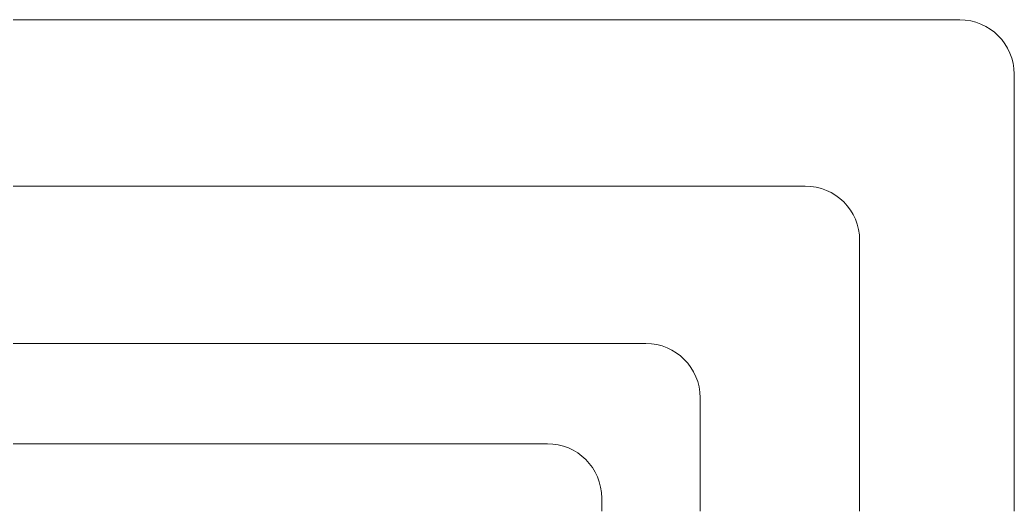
# Model space of a CAD drawing. Header units: centimetres. Extents: x -1762 to 3746, y -261 to 6534.
# Drawn here: x -1046.1 to -771.7, y 2821.1 to 2956.8 of the extents above; entities that cross this region are included whole.
import ezdxf

# ---------------------------------------------------------------- set-up
doc = ezdxf.new("R2010")
doc.units = ezdxf.units.CM
doc.layers.add('M-HVAC-DUCT', color=7, linetype='Continuous', lineweight=9)

msp = doc.modelspace()

# ---------------------------------------------------------------- linework, layer by layer
at = {"layer": 'M-HVAC-DUCT', "color": 6, "true_color": 0xff00ff}
for p, q in [((-786.69, 2956.77), (-1446.03, 2956.77)), ((-771.69, 2821.09), (-771.69, 2941.77)), ((-829.32, 2910.87), (-1446.03, 2910.87)), ((-814.32, 2821.09), (-814.32, 2895.87)), ((-873.32, 2867.39), (-1246.32, 2867.39)), ((-858.32, 2821.09), (-858.32, 2852.39)), ((-900.5, 2839.7), (-1269.51, 2839.7)), ((-885.5, 2821.09), (-885.5, 2824.71))]:
    msp.add_line(p, q, dxfattribs=at)
for centre in [(-786.69, 2941.77), (-829.32, 2895.87)]:
    msp.add_arc(centre, 15, 0, 90, dxfattribs=at)
for centre, ratio in [((-873.32, 2852.39), 0.999976), ((-900.5, 2824.71), 0.999967)]:
    msp.add_ellipse(centre, major_axis=(15, 0), ratio=ratio, start_param=0, end_param=1.570796, dxfattribs=at)

doc.saveas('drawing.dxf')
